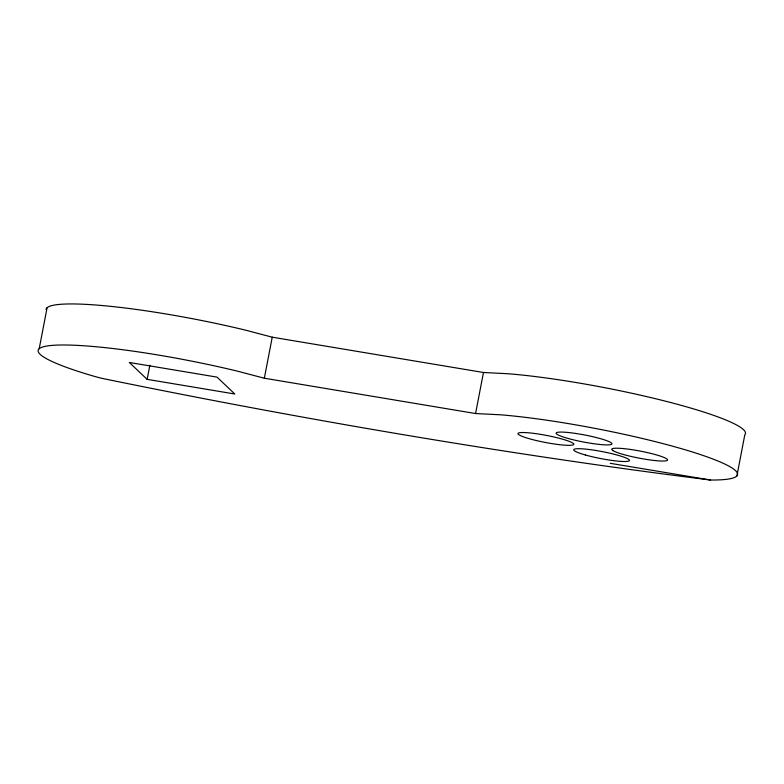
<?xml version="1.0" encoding="UTF-8"?>
<svg xmlns="http://www.w3.org/2000/svg" width="784" height="784" viewBox="0 0 784 784"><rect width="100%" height="100%" fill="white"/><g stroke="black" fill="none" stroke-linecap="round" stroke-linejoin="round"><path stroke-width="1.18" d="M39.2 348.713L47.099 307.681M147.147 379.348L129.34 362.473L217.011 377.124L234.828 394.009L147.147 379.348L149.852 365.285M610.236 463.315L710.539 480.024A147.431 18.473 10.9 0 0 735.637 470.753L735.51 470.625A147.431 18.473 10.9 0 0 500.819 414.814L475.574 413.54L264.345 378.221L272.244 337.189L245.137 330.054A147.431 18.473 10.9 0 0 46.04 309.445M475.574 413.54L483.473 372.498L508.728 373.782A147.421 18.473 10.9 0 1 743.408 429.593L743.536 429.71A147.421 18.473 10.9 0 1 744.8 434.865L736.901 475.898M272.244 337.189L483.473 372.498M264.345 378.221L237.229 371.097A147.431 18.473 10.9 0 0 56.918 345.107A147.431 18.473 10.9 0 0 95.726 376.741L101.499 378.26A1091.063 136.749 10.9 0 0 710.539 480.024M582.11 434.503L574.966 433.336A28.43 3.567 10.9 0 0 556.669 434.022A28.43 3.567 10.9 0 0 585.981 442.48L593.125 443.636A28.43 3.567 10.9 0 0 611.412 442.95A28.43 3.567 10.9 0 0 582.11 434.503M573.525 443.646L571.546 442.362A28.43 3.567 10.9 0 0 525.045 432.572A28.43 3.567 10.9 0 0 537.853 440.892A28.43 3.567 10.9 0 0 573.525 443.646M612.912 450.584L611.765 449.428A28.43 3.567 10.9 0 1 650.798 453.397A28.43 3.567 10.9 0 1 658.207 460.845A28.43 3.567 10.9 0 1 612.912 450.584M585.432 455.004A28.43 3.567 10.9 0 0 629.376 460.708A28.43 3.567 10.9 0 0 589.891 449.595A28.43 3.567 10.9 0 0 585.432 455.004"/></g></svg>
